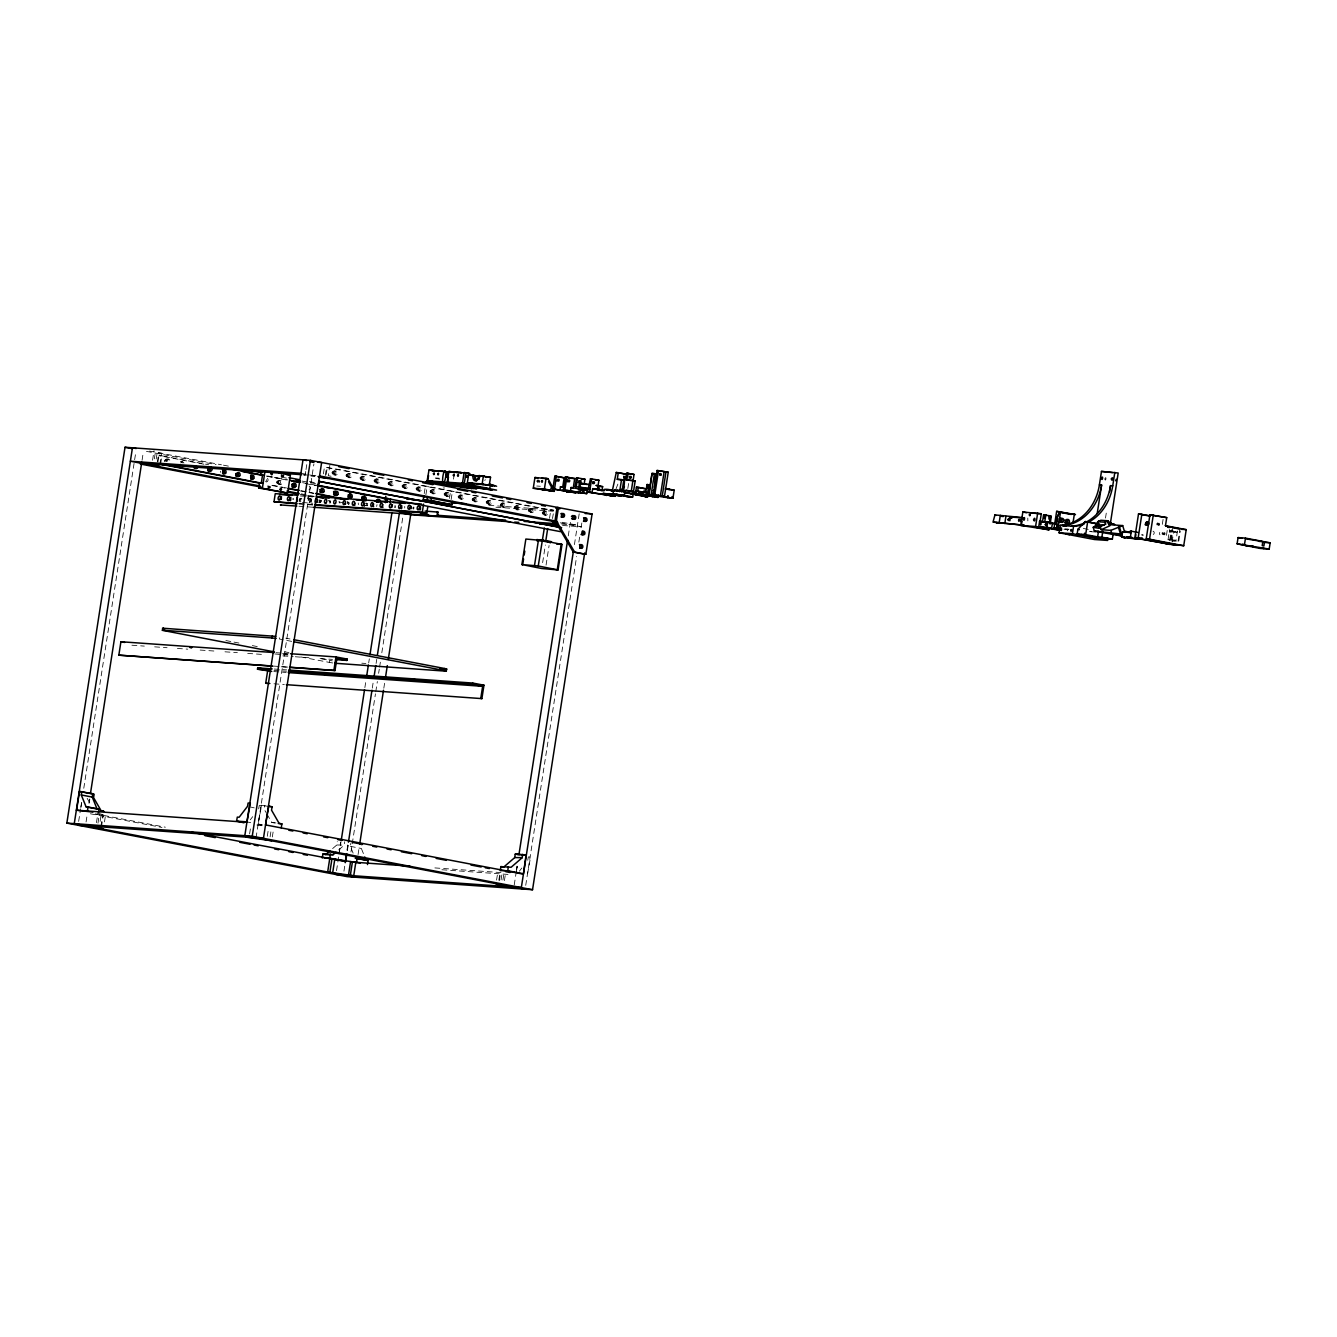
<?xml version="1.0" encoding="UTF-8"?>
<svg xmlns="http://www.w3.org/2000/svg" width="1337" height="1337" viewBox="0 0 1337 1337"><rect width="100%" height="100%" fill="white"/><g stroke="black" fill="none" stroke-linecap="round" stroke-linejoin="round"><path stroke-width="0.75" stroke-dasharray="5 3.75" d="M165.638 461.198L166.807 459.928L167.593 461.265M166.289 461.165L165.253 459.828L164.401 461.399M1173.552 531.424L1176.644 532.711L1177.362 531.391M1175.19 531.474L1174.204 532.561M1177.446 530.99L1175.875 541.535M293.655 499.57L293.355 498.434L292.452 499.186M332.629 848.577L336.79 844.984L337.258 841.625M339.063 853.541L340.617 842.26M338.712 849.897L344.261 845.101L344.729 841.742M347.052 849.914L347.837 844.265M516.517 869.869L517.035 866.109M78.649 821.403L80.604 808.818M80.922 806.763L81.557 802.651M83.78 788.278L135.939 451.338M86.069 821.937L87.39 813.448M88.977 803.169L89.612 799.075M142.073 460.212L143.36 451.856M96.448 822.673L97.935 813.08M152.552 460.262L154.039 450.669M97.969 823.174L99.439 813.598L105.473 815.503L104.286 823.174M154.357 458.858L155.543 451.187M100.108 821.386L101.294 813.715M156.212 458.992L157.114 453.226M100.893 826.467L102.682 814.968M157.298 462.151L158.785 452.558M101.478 826.851L103.25 815.336L95.896 814.417M158 461.666L159.354 452.942L161.576 453.093L159.805 464.607M160.657 463.889L161.911 455.833L208.789 464.791M291.683 641.376L279.466 639.036L279.166 636.913M249.601 833.887L250.788 826.216M305.705 471.476L305.12 475.32L301.761 474.668L315.85 475.671M306.006 469.571L306.892 463.805M256.035 837.814L313.911 463.906M267.3 836.277L268.486 828.606M323.404 473.883L324.59 466.212M325.275 475.504L326.529 467.465L341.72 470.006M270.107 836.812L271.294 829.141M326.195 474.418L327.398 466.747M272.33 836.979L273.517 829.308M329.905 464.992L328.25 475.721L332.328 476.507M332.696 662.968L329.353 662.4L329.671 660.378L319.493 658.439M336.54 870.654L338.796 856.014M339.113 853.959L341.035 841.625M364.867 687.602L366.137 679.397M368.694 662.951L369.33 658.857M343.943 871.172L345.431 861.596M347.169 850.365L348.121 844.215M372.288 688.12L373.24 681.97M376.098 663.486L376.733 659.375M347.403 850.332L348.272 844.7M353.118 853.156L350.378 846.354L350.896 842.995M350.962 851.987L351.915 845.82M352.249 843.764L375.446 693.853M375.764 691.797L377.352 681.536M378.622 673.313L379.273 669.202M379.591 667.146L380.544 660.996M381.814 652.774L402.788 517.235M358.065 854.56L359.335 846.354M383.819 688.221L384.772 682.054M363.413 853.574L361.358 848.477L361.876 845.118M424.213 493.587L425.467 485.532M425.918 494.723L427.155 486.668L429.01 486.802M449.449 498.417L450.686 490.361M454.246 474.184L453.477 479.214L451.605 478.947M451.137 499.553L452.391 491.498L454.246 491.632M542.638 562.626L545.362 544.978M549.524 518.338L550.777 510.283L553.735 510.483L343.759 470.39M496.579 880.064L497.765 872.392M552.499 518.539L553.284 513.826M546.064 565.116L549.089 545.513M498.818 880.231L500.005 872.56M499.386 880.598L500.573 872.927M501.057 879.93L502.244 872.259M502.913 880.064L503.798 874.314M504.417 880.582L505.319 874.816M514.227 885.01L517.085 866.526M568.275 535.87L570.615 520.812M574.425 544.61L579.188 513.809M525.725 885.361L576.631 556.493M578.854 542.12L579.807 535.97M581.077 527.747L581.829 522.968M616.056 488.774L618.329 482.941M627.822 488.473L628.758 482.44M1105.498 518.071L1106.752 509.965M1163.09 519.391L1162.154 525.441L1165.48 525.675M1166.449 535.368L1167.385 529.335M1168.053 539.563L1169.608 529.485M1169.591 540.616L1171.145 530.538M1170.209 539.764L1171.764 529.703M1170.694 540.415L1172.549 528.332M1171.429 540.466L1172.984 530.405M1172.114 541.936L1173.669 531.875M1178.047 541.268L1179.902 528.917M1178.783 541.05L1180.337 530.99M80.855 807.665L81.808 802.05M89.161 802.969L89.813 799.208M262.102 824.745L258.175 823.993L261.4 805.225L265.06 805.693M268.436 806.328L264.759 805.877L264.174 809.219L266.08 812.528M258.659 808.885L259.261 805.542L261.484 805.693L258.108 824.394L262.202 825.18M516.383 871.373L517.402 865.758M527.747 860.259L528.349 856.933L530.572 857.084L527.196 875.785M339.949 503.147L339.214 501.776M349.275 503.497C348.021 506.957 347.57 500.656 349.291 502.913M220.505 471.209L220.572 472.379M1175.841 531.341L1176.426 532.711M1173.652 541.385L1172.833 539.998L1172.215 541.552M358.366 504.734L358.249 503.013M394.415 506.389C395.735 503.665 396.12 509.063 394.415 507.525M404.727 508.01L404.727 506.405M300.792 500.422C297.516 501.81 302.496 495.776 301.828 499.57M319.192 501.977L319.209 500.021M330.423 502.996L330.573 501.174L328.317 500.623M367.642 505.386L365.034 505.553M250.303 819.782L252.693 816.673M519.391 871.172L521.781 868.047M444.586 487.988L443.232 487.938M376.616 506.456L377.034 504.634M1027.852 520.878L1027.785 518.104M1168.053 539.814L1170.677 539.78M311.554 501.977C311.237 491.063 306.039 508.929 311.738 499.687M367.658 503.782L367.006 505.921M309.415 501.626L309.783 499.303M321.164 500.389C317.955 504.266 324.874 500.489 319.042 499.971M330.272 500.991L329.621 503.13M336.79 844.984L344.261 845.101M333.097 471.66C329.804 472.462 334.434 475.955 335.186 473.097C333.515 469.788 334.367 473.031 332.729 473.983M334.384 471.76L333.247 472.73L334.033 474.067M347.102 474.334C343.826 475.136 348.456 478.629 349.191 475.771C347.52 472.479 348.389 475.705 346.751 476.657M348.405 474.434L347.252 475.404L348.055 476.757M361.124 477.025C357.831 477.827 362.461 481.303 363.213 478.445C361.542 475.153 362.394 478.395 360.773 479.331M362.427 477.108L361.274 478.078L362.06 479.431M375.145 479.699C371.853 480.501 376.482 483.977 377.218 481.136C375.563 477.827 376.416 481.069 374.778 482.005M376.432 479.782L375.296 480.752L376.081 482.105M389.151 482.373C385.875 483.175 390.488 486.651 391.24 483.81C389.568 480.501 390.421 483.743 388.8 484.679M390.454 482.456L389.301 483.442L390.086 484.779M403.172 485.047C399.88 485.849 404.509 489.342 405.261 486.484C403.59 483.175 404.442 486.417 402.805 487.37M404.459 485.147L403.323 486.116L404.108 487.453M277.628 481.236C274.336 482.039 278.965 485.532 279.717 482.674C278.046 479.365 278.898 482.607 277.26 483.559M278.915 481.337L277.778 482.306L278.564 483.643M417.177 487.721C413.902 488.523 418.531 492.016 419.266 489.158C417.595 485.849 418.464 489.091 416.826 490.044M418.481 487.821L417.328 488.79L418.13 490.127M431.199 490.395C427.907 491.197 432.536 494.69 433.288 491.832C431.617 488.523 432.469 491.765 430.848 492.718M432.503 490.495L431.35 491.464L432.135 492.801M445.221 493.069C441.929 493.871 446.558 497.364 447.293 494.506C445.639 491.214 446.491 494.439 444.853 495.392M446.508 493.169L445.371 494.138L446.157 495.492M459.226 495.76C455.95 496.562 460.58 500.038 461.315 497.18C459.644 493.888 460.496 497.13 458.875 498.066M460.53 495.843L459.376 496.812L460.162 498.166M473.248 498.434C469.955 499.236 474.585 502.712 475.337 499.871C473.666 496.562 474.518 499.804 472.88 500.74M474.535 498.517L473.398 499.486L474.184 500.84M487.253 501.108C483.977 501.91 488.607 505.386 489.342 502.545C487.671 499.236 488.54 502.478 486.902 503.414M488.557 501.191L487.403 502.177L488.206 503.514M501.275 503.782C498.467 508.678 502.879 504.016 502.578 503.882C505.52 506.99 498.851 505.804 502.578 503.882M515.297 506.456C512.004 507.258 516.634 510.751 517.369 507.893C515.714 504.584 516.567 507.826 514.929 508.779M516.583 506.556L515.447 507.525L516.232 508.862M529.302 509.13C526.026 509.932 530.655 513.425 531.391 510.567C529.719 507.258 530.572 510.5 528.951 511.453M530.605 509.23L529.452 510.199L530.237 511.536M1170.126 530.237L1169.624 532.109L1173.017 531.524L1170.126 530.237L1169.825 532.176M1172.348 530.388L1172.048 532.343M543.323 511.82C540.031 512.606 544.66 516.099 545.412 513.241C543.741 509.949 544.594 513.174 542.956 514.127M544.627 511.904L543.474 512.873L544.259 514.227M1175.958 541.034L1175.056 540.148L1174.354 541.485M1095.939 532.042L1089.805 531.625L1091.326 531.909M161.911 455.833L158.936 455.616L205.831 464.574M166.941 459.059L168.596 459.176M334.517 470.908A2.039 1.705 -86 0 1 335.52 474.2A2.039 1.705 -86 0 1 332.595 473.649A2.039 1.705 -86 0 1 334.517 470.908L336.189 471.025A2.039 1.705 -86 0 1 337.175 474.317A2.039 1.705 -86 0 1 334.267 473.766A2.039 1.705 -86 0 1 336.189 471.025M435.478 477.944L439.288 478.211M165.504 459.828L166.807 459.928M536.755 486.016L540.315 486.267M180.946 461.75L182.617 461.867M348.539 473.582A2.039 1.705 -86 0 1 349.525 476.874A2.039 1.705 -86 0 1 346.617 476.323A2.039 1.705 -86 0 1 348.539 473.582L350.21 473.699A2.039 1.705 -86 0 1 351.196 476.991A2.039 1.705 -86 0 1 348.288 476.44A2.039 1.705 -86 0 1 350.21 473.699M362.561 476.256A2.039 1.705 -86 0 1 363.547 479.548A2.039 1.705 -86 0 1 360.622 478.997A2.039 1.705 -86 0 1 362.561 476.256L364.216 476.373A2.039 1.705 -86 0 1 365.218 479.665A2.039 1.705 -86 0 1 362.294 479.114A2.039 1.705 -86 0 1 364.216 476.373M333.899 474.936L335.57 475.053M376.566 478.93A2.039 1.705 -86 0 1 377.552 482.222A2.039 1.705 -86 0 1 374.644 481.671A2.039 1.705 -86 0 1 376.566 478.93L378.237 479.047A2.039 1.705 -86 0 1 379.223 482.339A2.039 1.705 -86 0 1 376.315 481.788A2.039 1.705 -86 0 1 378.237 479.047M347.921 477.61L349.575 477.727M1066.792 529.084L1069.015 529.251M390.588 481.604A2.039 1.705 -86 0 1 391.574 484.913A2.039 1.705 -86 0 1 388.666 484.345A2.039 1.705 -86 0 1 390.588 481.604L392.259 481.721A2.039 1.705 -86 0 1 393.245 485.03A2.039 1.705 -86 0 1 390.32 484.462A2.039 1.705 -86 0 1 392.259 481.721M361.926 480.284L363.597 480.401M404.593 484.278A2.039 1.705 -86 0 1 405.596 487.587A2.039 1.705 -86 0 1 402.671 487.019A2.039 1.705 -86 0 1 404.593 484.278L406.264 484.395A2.039 1.705 -86 0 1 407.25 487.704A2.039 1.705 -86 0 1 404.342 487.136A2.039 1.705 -86 0 1 406.264 484.395M375.948 482.958L377.619 483.075M1173.05 539.998L1175.273 540.165M418.615 486.952A2.039 1.705 -86 0 1 419.601 490.261A2.039 1.705 -86 0 1 416.693 489.71A2.039 1.705 -86 0 1 418.615 486.952L420.286 487.086A2.039 1.705 -86 0 1 421.272 490.378A2.039 1.705 -86 0 1 418.364 489.827A2.039 1.705 -86 0 1 420.286 487.086M389.953 485.632L391.624 485.749M432.636 489.643A2.039 1.705 -86 0 1 433.623 492.935A2.039 1.705 -86 0 1 430.698 492.384A2.039 1.705 -86 0 1 432.636 489.643L434.291 489.76A2.039 1.705 -86 0 1 435.294 493.052A2.039 1.705 -86 0 1 432.369 492.501A2.039 1.705 -86 0 1 434.291 489.76M285.917 479.732L287.756 479.866M403.975 488.306L405.646 488.423M279.049 480.484A2.039 1.705 -86 0 1 280.051 483.777A2.039 1.705 -86 0 1 277.127 483.225A2.039 1.705 -86 0 1 279.049 480.484L280.72 480.601A2.039 1.705 -86 0 1 281.706 483.894A2.039 1.705 -86 0 1 278.798 483.342A2.039 1.705 -86 0 1 280.72 480.601M446.642 492.317A2.039 1.705 -86 0 1 447.628 495.609A2.039 1.705 -86 0 1 444.72 495.058A2.039 1.705 -86 0 1 446.642 492.317L448.313 492.434A2.039 1.705 -86 0 1 449.299 495.726A2.039 1.705 -86 0 1 446.391 495.175A2.039 1.705 -86 0 1 448.313 492.434M417.996 490.98L419.668 491.097M460.663 494.991A2.039 1.705 -86 0 1 461.649 498.283A2.039 1.705 -86 0 1 458.741 497.732A2.039 1.705 -86 0 1 460.663 494.991L462.335 495.108A2.039 1.705 -86 0 1 463.321 498.4A2.039 1.705 -86 0 1 460.413 497.849A2.039 1.705 -86 0 1 462.335 495.108M432.001 493.671L433.673 493.788M474.668 497.665A2.039 1.705 -86 0 1 475.671 500.957A2.039 1.705 -86 0 1 472.746 500.406A2.039 1.705 -86 0 1 474.668 497.665L476.34 497.782A2.039 1.705 -86 0 1 477.326 501.074A2.039 1.705 -86 0 1 474.418 500.523A2.039 1.705 -86 0 1 476.34 497.782M278.43 484.512L280.101 484.629M446.023 496.345L447.694 496.462M488.69 500.339A2.039 1.705 -86 0 1 489.676 503.648A2.039 1.705 -86 0 1 486.768 503.08A2.039 1.705 -86 0 1 488.69 500.339L490.361 500.456A2.039 1.705 -86 0 1 491.347 503.765A2.039 1.705 -86 0 1 488.44 503.197A2.039 1.705 -86 0 1 490.361 500.456M460.045 499.019L461.7 499.136M502.712 503.013A2.039 1.705 -86 0 1 503.698 506.322A2.039 1.705 -86 0 1 500.773 505.754A2.039 1.705 -86 0 1 502.712 503.013L504.367 503.13A2.039 1.705 -86 0 1 505.369 506.439A2.039 1.705 -86 0 1 502.445 505.871A2.039 1.705 -86 0 1 504.367 503.13M284.664 487.788L286.519 487.921M474.05 501.693L475.721 501.81M516.717 505.704A2.039 1.705 -86 0 1 517.703 508.996A2.039 1.705 -86 0 1 514.795 508.444A2.039 1.705 -86 0 1 516.717 505.704L518.388 505.821A2.039 1.705 -86 0 1 519.374 509.113A2.039 1.705 -86 0 1 516.466 508.561A2.039 1.705 -86 0 1 518.388 505.821M488.072 504.367L489.743 504.484M488.891 505.353L553.368 509.915M530.739 508.378A2.039 1.705 -86 0 1 531.725 511.67A2.039 1.705 -86 0 1 528.817 511.118A2.039 1.705 -86 0 1 530.739 508.378L532.41 508.495A2.039 1.705 -86 0 1 533.396 511.787A2.039 1.705 -86 0 1 530.488 511.235A2.039 1.705 -86 0 1 532.41 508.495M502.077 507.041L503.748 507.158M495.943 507.208L554.187 511.319M544.744 511.052A2.039 1.705 -86 0 1 545.747 514.344A2.039 1.705 -86 0 1 542.822 513.792A2.039 1.705 -86 0 1 544.744 511.052L546.415 511.169A2.039 1.705 -86 0 1 547.401 514.461A2.039 1.705 -86 0 1 544.493 513.909A2.039 1.705 -86 0 1 546.415 511.169M516.099 509.715L517.77 509.832M304.101 495.709L314.396 496.428M300.34 495.977L312.708 496.846M530.12 512.405L531.775 512.522M544.126 515.079L545.797 515.196M302.413 502.511L312.708 503.247M298.736 503.464L313.142 504.484M299.087 504.032L313.51 505.052M561.69 524.071L577.434 525.174L559.016 521.664M298.886 506.238L313.293 507.258M562.509 525.474L581.227 526.795L556.276 522.032M275.99 652.69L282.207 653.141M284.263 653.275L288.408 653.576M274.804 653.96L281.037 654.545M283.076 654.545L289.31 655.13M131.912 645.219L144.329 646.105M154.657 646.841L167.075 647.71M177.403 648.445L187.748 649.164M200.149 650.049L214.622 651.069M224.967 651.804L237.368 652.673M247.713 653.409L262.186 654.428M282.859 655.882L293.204 656.617M295.276 656.768L309.749 657.787M320.078 658.523L332.495 659.392M361.792 663.185L365.903 663.486M273.918 666.11L288.391 667.146M281.238 666.762L287.438 667.213M274.235 669.035L286.653 669.904M274.035 670.372L286.436 671.258M273.784 671.575L286.202 672.444M273.985 683.792L284.33 684.527M258.108 824.394L261.818 824.645L258.175 823.993M434.876 867.914L503.514 872.76M441.929 869.752L510.567 874.599M1091.36 531.574L1089.688 531.29L1091.243 531.457M1143.219 535.134L1141.648 534.85L1143.118 535.034M267.016 814.183L271.762 822.439L279.115 823.358M310.936 476.022L314.897 476.574M256.905 824.996L262.837 825.848M332.295 660.846L329.671 660.378M1083.321 528.449L1091.31 529.987M1064.937 528.75L1068.681 529.469M1063.934 529.201L1067.862 529.953L1067.06 531.374M435.745 478.312L439.773 479.081M326.529 467.465L550.777 510.283M300.925 473.265L316.234 476.189M149.543 451.07L221.424 464.791M223.48 465.176L229.613 466.362M309.432 481.604L315.582 482.774M146.468 451.371L216.059 464.658M281.555 477.159L287.689 478.345M302.028 481.069L316.351 483.81M267.918 476.072L283.879 479.131M302.563 482.69L316.836 485.415M266.498 476.022L272.33 477.142M274.269 477.51L278.146 478.262M266.982 476.256L279.216 478.596M281.255 478.98L287.371 480.15M305.722 483.66L315.916 485.598M272.781 485.298L282.642 487.186M301.326 490.746L313.56 493.086M365.402 503.23L367.357 503.614M271.846 485.481L277.962 486.651M280.001 487.036L286.118 488.206M300.39 490.93L314.663 493.654M346.851 501.927L348.823 502.311M301.226 493.854L313.493 496.194M299.939 494.489L306.089 495.676M308.128 496.06L312.223 496.846M338.829 501.927L344.979 503.096M309.917 498.45L307.393 497.966A2.039 1.103 -79.2 0 1 308.229 499.286A2.039 1.103 -79.2 0 1 307.644 501.459M318.691 502.277L320.646 502.662M285.884 638.184L289.962 638.969M225.886 640.557L231.986 641.727M234.025 642.111L240.125 643.281M252.342 645.621L258.442 646.79M284.898 651.838L288.959 652.606M282.558 653.459L288.658 654.629M300.858 656.952L329.353 662.4M261.4 805.225L264.759 805.877M271.762 822.439L274.57 822.974M95.412 813.849L165.337 827.202M90.381 813.782L162.011 827.453M350.378 846.354L361.358 848.477M249.367 806.763L254.949 808.033M246.961 821.854L250.687 822.69M300.507 498.651L300.992 499.553M87.156 798.306L89.997 803.253M1159.981 534.817A1.705 1.421 -86 0 1 1159.814 532.427M1153.062 531.173A1.705 1.421 -86 0 1 1153.279 534.449M485.264 479.615A5.448 2.958 -79.2 0 1 484.763 480.501M166.59 461.415A2.039 1.705 -86 0 1 168.378 459.159A2.039 1.705 -86 0 1 169.966 461.516M180.762 463.037A2.039 1.705 -86 0 1 183.921 463.137M267.5 478.345A2.039 1.705 -86 0 1 265.662 481.788M309.181 486.1A2.039 1.705 -86 0 1 309.014 489.86M164.919 461.298A2.039 1.705 -86 0 1 166.707 459.042A2.039 1.705 -86 0 1 168.312 461.399M180.495 461.733A2.039 1.705 -86 0 1 182.25 463.02M266.431 479.599A2.039 1.705 -86 0 1 265.695 481.47M300.892 501.291A2.039 1.103 -79.2 0 1 299.204 500.757A2.039 1.103 -79.2 0 1 300.34 497.849A2.039 1.103 -79.2 0 1 301.443 499.888M319.877 499.754A2.039 1.103 -79.2 0 1 319.159 502.913M329.253 500.84A2.039 1.103 -79.2 0 1 329.253 501.86M347.687 501.709A2.039 1.103 -79.2 0 1 347.67 503.681M366.221 503.03A2.039 1.103 -79.2 0 1 366.02 505.47M412.882 507.993C413.718 511.77 414.788 504.4 412.882 507.993M1104.73 478.83C1105.699 483.209 1106.936 474.668 1104.73 478.83M310.167 501.943A2.039 1.103 -79.2 0 0 310.184 498.551A2.039 1.103 -79.2 0 0 308.446 500.907A2.039 1.103 -79.2 0 0 310.167 501.943"/><path stroke-width="1.5" d="M1019.646 520.11C1018.209 516.984 1018.259 524.004 1019.646 520.11A2.039 1.103 -79.2 0 1 1019.88 519.508M446.224 475.086C446.19 471.911 448.664 476.908 445.94 475.788M446.408 474.886C448.48 478.479 447.878 470.975 445.873 475.738M649.448 484.896L647.024 484.529L645.704 492.685M659.977 474.317C662.149 477.944 661.18 470.407 659.809 475.203M660.177 474.535L659.876 473.582M623.644 491.983L624.596 479.833L625.699 479.916L626.752 473.198L634.022 474.451L633.153 480.167M1116.245 479.298L1115.66 480.785M282.023 475.805L281.405 476.808M282.174 476.022C284.881 473.164 282.926 479.883 281.372 474.852M1060.325 520.16L1060.308 520.912A2.039 1.705 -86 0 1 1062.43 518.372A2.039 1.705 -86 0 1 1063.416 521.664A2.039 1.705 -86 0 1 1060.508 521.112L1060.074 519.458M322.317 858.07L322.885 854.042L333.164 854.694L335.938 852.304M324.189 858.103L329.804 858.187L330.356 854.159M346.534 853.674L345.498 861.195L329.804 858.187M500.857 866.61L500.289 870.638L507.776 870.771L523.469 873.763L526.059 854.961L515.23 854.193L514.762 857.552L503.648 867.145L500.857 866.61L511.135 867.262L522.232 857.669L522.7 854.31M507.776 870.771L508.327 866.727M672.127 496.612L671.475 498.116L672.962 498.233L674.199 490.178L665.609 488.523M1113.22 533.647L1112.367 539.179L1099.566 538.326L1077.154 534.031L1077.873 529.335L1085.243 521.564L1099.599 524.02M1084.307 535.168L1086.463 535.318L1081.065 534.549L1084.307 535.168L1084.625 533.162M1077.154 534.031L1085.677 534.616L1087.666 521.731M1085.677 534.616L1097.627 536.889L1098.462 531.374M1097.627 536.889L1101.889 537.19L1102.808 531.14M1107.554 522.149L1111.131 522.834L1110.93 524.171L1114.64 524.422L1107.922 523.135M584.687 552.916L532.544 889.723L347.152 876.637L66.85 823.107L125.026 447.277L310.418 460.363L592.09 513.993L585.857 554.253L584.486 554.17L573.272 552.031L555.005 520.895L557.078 507.475L558.465 507.575L556.376 520.995L574.643 552.114L585.857 554.253M98.403 813.163L99.022 809.136L97.083 809.002L92.27 797.086L92.788 793.727L79.485 791.437L76.577 810.222L92.905 812.111M97.083 809.002L86.103 806.863L81.29 794.963L81.808 791.604M87.406 811.041L88.041 807.013L99.022 809.136M90.565 792.908L141.755 462.268M272.965 666.194L118.843 655.163L120.915 641.743L273.935 652.556M274.419 651.904L162.128 630.279L163.331 628.256L275.74 636.362M278.748 472.746L290.396 474.969L287.589 493.086L258.659 488.005L259.428 482.975L261.283 483.108L262.537 475.053L260.682 474.919L261.2 471.56M258.659 488.005L262.37 488.272L264.86 472.162M297.031 503.882L274.018 501.726L275.255 493.671L297.917 495.275M271.712 671.425L257.489 669.202L257.707 667.865L272.18 668.884M163.014 630.279L272.013 637.966L272.33 635.961M266.832 683.424L265.712 683.207L267.584 671.141M66.85 823.107L252.242 836.193L310.418 460.363M560.487 531.641L318.29 485.381L318.925 481.353L561.657 527.647M319.476 481.404L318.29 485.381M290.463 667.28L333.882 670.355L335.955 656.935L347.169 659.074L346.968 660.411L336.623 659.676M289.511 667.347L335.002 670.572L336.874 658.489L346.968 660.411M385.24 500.021L385.841 496.194M385.524 502.679L386.142 498.651L316.836 485.415M329.888 872.175L331.96 858.755L355.809 862.332L353.737 875.752L327.665 872.008L329.738 858.588L331.96 858.755M387.178 502.094L387.763 498.266M332.696 872.71L334.768 859.29M389.986 502.628L390.571 498.801M341.353 839.569L364.55 689.658M366.789 675.285L368.377 665.007M369.965 654.746L391.891 513.04M345.264 862.699L346.534 854.477M348.439 842.16L371.97 690.176M373.875 677.859L375.781 665.542M377.368 655.264L399.312 513.558M345.648 861.613L346.818 854.092M348.522 874.966L350.595 861.546M350.378 875.1L352.45 861.68M352.884 862.148L356.494 862.432L357.129 858.404L368.11 860.527L367.491 864.554M359.653 844.299L383.502 690.276M385.407 677.943L387.312 665.625M388.265 659.459L410.843 513.642M452.742 501.358L452.207 504.717L423.277 499.637L423.896 495.609M315.214 504.634L422.325 512.188L423.562 504.149M464.858 487.57L472.262 488.59L427.138 480.785L429.01 470.039L450.034 472.162L444.118 471.777M427.723 480.936L428.559 475.554M423.277 499.637L426.988 499.888L427.506 496.545M315.582 505.202L426.804 513.057L427.74 507.007M427.339 480.768L442.564 481.838C442.564 466.914 448.848 467.733 444.419 482.105L476.707 488.724L473.265 488.456M437.667 516.132L437.45 511.954L437.667 516.132L313.293 507.258M446.675 477.092L447.21 473.616M447.778 477.175L448.313 473.682M484.746 488.974L492.166 489.994L447.21 482.256L448.914 471.443L469.939 473.565L464.006 473.181M447.628 482.339L448.463 476.975M447.21 482.256L462.452 483.242L464.106 472.513L465.41 472.68M479.114 488.105L474.618 487.32L496.595 490.127L464.307 483.509L465.978 472.78M473.014 475.17A5.448 2.958 -79.2 0 0 475.153 480.752A5.448 2.958 -79.2 0 0 478.947 475.588L490.529 477.276L489.275 485.314L467.332 482.908L468.568 474.869L480.133 476.54L468.568 474.869M334.718 663.236L445.806 671.157C448.48 671.007 441.528 670.84 444.603 668.5L294.023 639.738M445.806 671.157L447.009 669.135L444.603 668.5M467.332 482.908L482.156 483.961L483.409 475.905M489.81 488.389L490.445 484.362L496.595 486.25M288.508 671.391L472.546 684.394L472.746 683.057L483.961 685.196L481.888 698.616L286.385 684.678M472.546 684.394L482.64 686.316L480.768 698.399L481.888 698.616M559.952 490.127L552.85 488.958L576.18 492.902L559.952 490.127L560.47 486.768L562.71 487.203L564.164 477.81L556.309 476.306L554.237 491.381L533.279 488.256L534.934 477.51L548.02 478.679L552.933 487.905L551.83 487.821M521.898 564.548L525.859 539.045L542.187 540.466L562.008 544.443L558.064 569.93L541.719 568.509L521.898 564.548L538.243 565.969L558.064 569.93M522.667 564.882L523.569 558.983M524.188 555.072L524.789 551.145M533.279 488.256L544.393 489.041L546.064 478.295M534.516 565.434L538.46 539.931L543.658 540.9M538.243 565.969L544.326 528.082M554.237 491.381L548.638 490.311L552.532 490.595L554.838 476.206L556.309 476.306M545.797 540.833L547.685 528.6M570.498 490.88L563.395 489.693L565.367 476.941L574.709 478.546L573.255 487.955L571.016 487.52L570.498 490.88L586.726 493.637L587.244 490.295L571.016 487.52M566.855 477.058L564.882 489.81L563.395 489.693M557.295 569.612L561.239 544.109M575.161 486.467L576.514 477.727L577.634 477.81L576.28 486.534L575.161 486.467L590.135 489.192M519.007 854.193L567.64 539.981M590.402 484.562L579.322 483.66L578.804 487.019L589.985 488.623M580.927 480.484L579.857 487.47L580.776 487.537M579.322 483.66L582.681 483.459M580.275 492.417L580.793 489.058M573.473 550.777L521.33 887.584L335.938 874.498M576.514 477.727L584.921 479.198L584.185 483.91L581.394 483.376M587.511 492.083L590.503 478.713L591.622 478.796L589.55 492.233L587.511 492.083L615.287 496.345L589.55 492.233M592.074 492.701L592.692 488.673L603.873 490.278M590.503 478.713L598.909 480.2L597.455 489.593L592.692 488.673M596.185 485.398L602.636 486.618L602.018 490.646L597.188 489.726M612.246 491.18L616.273 472.462L628.407 474.535M611.928 494.372L602.954 493.353L621.27 496.161L611.928 494.372C618.362 488.707 600.48 488.841 605.126 489.81M621.906 492.133L623.777 480.05L617.259 479.315L618.312 472.596M619.666 491.698L621.538 479.615L623.777 480.05M627.855 473.281L626.819 480L635.175 480.852L632.685 496.963L624.279 495.358L624.897 491.331L621.571 490.896M645.32 496.812L647.175 496.946L625.616 492.751L625.983 490.412L633.153 491.347L632.785 493.704L647.994 496.695L644.651 496.462M632.785 493.704L628.373 492.952L628.741 490.595M631.382 490.495L632.936 480.418M635.526 492.952L636.429 487.169L646.356 488.841M637.716 490.88L638.284 487.303L645.47 488.807M658.439 495.058L658.071 497.414L638.451 493.671L638.819 491.314L636.061 491.13M642.88 494.423L643.231 492.066L638.819 491.314M647.626 488.105L648.144 484.746L647.024 484.529M647.526 493.386L648.88 484.662M671.876 498.283L648.696 494.891L652.021 473.415L654.428 473.582L651.37 493.37L655.18 493.921M649.013 495.024L652.021 473.415M654.996 479.699L655.598 475.855M654.328 487.286L656.4 473.866L652.339 473.549M664.489 496.378L653.308 494.657L657.052 470.49L668.233 472.228L664.489 496.378L662.651 496.261L672.962 498.233M658.523 470.591L654.796 494.757L653.308 494.657M660.394 495.826L664.138 471.66M662.25 495.96L665.993 471.794M667.514 497.548L667.781 495.877M667.915 497.732L668.182 496.044M993.826 522.115L1024.292 525.274L993.007 522.165L994.945 514.929L1022.604 517.569M999.207 522.5L1000.31 515.313M1004.806 523.569L1005.925 516.383M1020.766 525.441L1035.59 526.494L1039.2 527.179L1032.899 526.728L1049.211 529.853L1020.766 525.441L1022.838 512.021L1041.289 513.759L1040.102 521.43M1021.501 524.739L1022.053 521.146M1035.59 526.494L1037.662 513.074M1058.687 530.154L1038.732 526.711L1039.568 521.346L1042.542 521.547L1043.579 514.845L1050.531 515.898L1049.495 522.617L1052.47 522.817L1051.634 528.199L1048.659 527.981L1058.871 529.937M1055.528 523.77L1044.765 521.714L1045.801 514.996M1038.732 526.711L1046.904 527.279L1047.723 521.915L1052.47 522.817M1050.113 524.104L1051.3 516.433L1049.06 515.998M1059.974 528.917L1054.091 527.797L1056.648 511.352L1075.483 514.578L1073.026 514.16M1057.4 520.945L1057.734 518.823M1060.592 511.636L1058.052 528.082L1054.091 527.797M1059.071 532.761L1072.424 533.697L1107.738 540.449L1094.385 539.513L1059.071 532.761L1060.224 525.374A48.199 40.361 -86 0 0 1099.398 484.846L1101.471 471.409L1118.183 472.997L1110.278 524.104M1073.059 522.483L1074.33 514.26M1072.424 533.697L1073.561 526.327A48.199 40.361 -86 0 0 1084.006 524.204M1097.226 513.391L1101.621 484.997L1099.398 484.846M1109.576 491.715L1110.512 485.632L1112.735 485.782L1114.824 472.362M1121.776 537.173L1122.612 531.792L1130.032 532.327L1131.353 531.056L1130.3 537.775L1121.776 537.173L1138.155 539.262L1126.506 536.906M1165.196 543.424L1175.273 545.078L1134.779 538.109L1138.506 513.943L1149.536 515.647M1141.848 514.177L1138.105 538.343L1170.059 544.443M1177.412 545.028L1146.193 538.978L1149.937 514.812L1166.733 517.62L1165.48 525.675L1186.22 529.636L1183.73 545.747L1169.574 543.791L1171.814 543.958M1146.193 538.978L1149.536 539.212L1153.279 515.046M1237.109 543.841L1238.062 537.591L1245.482 538.109L1262.863 541.435L1262.212 545.663L1263.883 545.981L1264.551 541.752L1270.15 542.822L1269.181 549.072L1260.006 548.421L1237.109 543.841L1269.181 549.072M1244.513 544.36L1245.482 538.109M523.402 874.164L265.528 824.912L268.737 806.161L272.113 806.796L271.528 810.138L279.115 823.358L281.906 823.893L281.221 827.904M236.582 821.119L237.301 817.108L239.156 817.241L247.512 806.345L248.114 803.002L250.337 803.153L246.961 821.854L236.582 821.119L244.019 822.807M401.718 506.673L401.819 507.993M1059.556 520.11C1061.127 517.135 1061.896 523.018 1059.606 520.695M431.734 498.333L431.132 499.453M1157.207 524.589L1157.157 523.736M411.094 507.057L411.094 508.645M1066.09 521.647L1064.887 522.232M539.446 480.902L539.279 482.005M1050.197 519.291L1050.264 517.887M292.201 485.816L292.101 484.161M320.245 491.164L320.128 489.526M348.272 496.528L348.339 495.091M376.299 501.876L376.365 500.439M377.602 501.96L377.669 500.539L376.299 500.272M644.584 492.601L643.866 490.946M1162.555 534.098L1162.471 532.911M281.472 497.648L281.221 499.286M290.731 498.3L290.731 500.272M420.503 507.475L420.486 509.43M1065.689 521.965L1066.09 520.862L1064.854 520.243M1065.522 520.511L1066.007 522.349A2.039 1.705 -86 0 0 1069.032 522.75A2.039 1.705 -86 0 0 1068.046 519.441A2.039 1.705 -86 0 0 1066.124 522.182L1066.709 520.745L1065.171 520.377M1010.137 518.84L1009.836 520.812M1095.153 525.391L1099.164 520.728M207.92 468.368C210.143 466.412 209.926 471.894 207.853 469.788M207.92 469.972L208.004 468.1M235.947 473.716L237.685 474.334L236.064 475.37M235.964 475.32L236.047 473.465M1060.157 512.305L1059.873 512.623A9.426 5.131 -79.2 0 0 1057.651 527.012L1057.467 527.313A9.844 5.348 -79.2 0 1 1059.773 512.305L1071.372 514.461M620.569 491.398L614.468 490.027L620.385 490.729L624.429 486.802M322.885 854.042L325.676 854.577L329.855 850.984M1048.877 517.319L1049.01 519.174M432.67 470.524L439.188 471.192L435.427 470.724M436.53 471.008L431.366 470.34M442.313 471.209L447.477 471.861M446.157 471.694L444.118 471.543M599.895 486.133L597.856 485.983M1020.749 519.441L1020.85 521.597M268.169 488.072C271.227 483.526 270.291 491.164 268.035 486.116M292.201 484.211L293.722 485.348L292.118 486.083M320.228 489.576L321.749 490.712L320.145 491.431M348.255 494.924L349.793 496.06L348.188 496.779M465.911 475.571L467.248 476.29L466.028 477.326M629.109 476.373L630.429 477.359L629.042 477.994M1058.77 522.282L1060.458 521.53M1104.161 525.274L1098.596 524.889L1097.644 521.714L1100.869 520.26L1108.289 520.778L1109.794 525.809L1101.203 529.686L1100.267 526.577L1098.78 526.46L1099.348 528.366L1093.231 527.313L1094.351 531.073L1122.411 536.12M1093.231 527.313L1098.596 524.889M1097.644 521.714L1105.064 522.232L1108.289 520.778M1098.78 526.46L1105.632 524.137L1105.064 522.232M1100.267 526.577L1105.632 524.137M1101.203 529.686L1110.846 530.371L1122.696 525.591L1124.367 531.157L1130.45 532.327M250.788 478.312L251.69 477.025L250.637 475.972M333.581 494.272L334.467 493.286L333.682 491.949M361.608 499.62L362.511 498.634L361.709 497.297A2.039 1.705 -86 0 1 362.26 496.645M592.859 483.626L592.959 481.604M623.677 476.323L624.814 477.175L623.811 478.278M1135.798 534.365L1135.715 536.388M654.378 489.325L653.141 490.93L654.345 492.15M625.215 491.698L623.761 491.632M613.683 495.041L605.711 493.804L608.92 494.055M1140.227 538.176L1137.336 538.126M484.562 476.423L482.624 476.122L484.596 476.407M462.401 483.626L461.466 483.426L463.471 483.743M566.437 491.715L568.459 492.033L567.506 491.832M578.938 492.785L576.982 492.467L578.988 492.785M581.06 492.751L583.066 493.069L581.16 492.801M643.164 492.3L641.208 491.966L643.197 492.267M642.813 495.86L640.891 495.526L641.793 495.726M650.935 496.244L652.941 496.562M191.626 647.643L189.67 647.325L191.676 647.643M1123.932 531.976L1125.938 532.293L1123.949 531.992M1129.23 537.223L1131.186 537.541L1129.33 537.273M1130.617 538.059L1128.712 537.725L1130.651 538.026M326.011 674.667L324.055 674.349L324.941 674.567M414.136 679.497L413.2 679.296L415.205 679.614M413.935 680.851L412.983 680.633L415.005 680.951M473.415 488.506L468.451 486.885L454.73 485.916L459.209 486.701M473.733 487.069L472.746 486.969M526.059 854.961L515.23 854.193M325.676 854.577L333.164 854.694M514.762 857.552L522.232 857.669M194.467 467.582L195.586 466.011M567.59 479.816L568.509 481.002L567.506 481.838M556.961 481.103L557.679 479.298M222.61 470.624L223.647 471.978L222.51 472.947M463.304 483.743L462.535 483.543M631.281 491.247L632.184 491.364M550.092 542.922L550.543 542.588M415.038 679.614L414.269 679.413M414.838 680.968L414.052 680.75M429.01 470.039L434.508 470.942M448.914 471.443L454.396 472.345L453.276 472.279M625.95 490.228L636.278 492.584M994.945 514.929L995.831 515.43M163.331 628.256L162.445 628.306L164.835 628.908M1111.131 522.834L1108.139 522.433M1112.468 472.596L1101.471 471.409M668.233 472.228L657.052 470.49M634.022 474.451L626.752 473.198M1166.733 517.62L1149.937 514.812M617.259 479.315L621.538 479.615M635.175 480.852L626.819 480M568.576 477.844L570.983 478.011L565.367 476.941M582.13 478.796L581.194 478.746L584.921 479.198M596.118 479.799L595.199 479.732L598.909 480.2M564.164 477.81L554.838 476.206M570.815 478.278L574.709 478.546M310.05 461.7L314.212 461.984L310.485 461.265M317.922 462.251L321.632 462.502L263.456 838.332L78.064 825.247M441.728 471.159L439.656 471.025L441.344 471.343M455.315 472.128L459.076 472.596L451.889 471.794M461.616 472.579L459.544 472.429L461.232 472.746M538.009 477.961L534.934 477.51M541.569 478.211L548.02 478.679M1032.014 513.107L1041.289 513.759M1048.308 515.748L1050.531 515.898M483.994 476.557L478.947 475.588M1049.077 516.266L1051.3 516.433M490.529 477.276L486.066 476.958A5.448 2.958 -79.2 0 1 485.966 477.51M674.199 490.178L665.157 488.991M581.294 484.044L582.581 484.128M597.639 486.267L602.636 486.618M1167.686 527.313L1169.908 527.48M1009.368 516.968L1021.401 517.82M1181.507 529.302L1186.22 529.636M1108.574 524.589L1122.696 525.591M651.37 493.37L654.796 493.62M1044.765 521.714L1047.723 521.915M580.576 489.81L587.244 490.295M648.696 494.891L657.954 495.542M551.312 488.456L554.654 488.707L550.911 487.988M569.01 490.779L566.604 490.595L586.726 493.637M1060.224 525.374L1073.561 526.327M658.071 497.414L635.225 493.32L638.451 493.671M1245.583 538.794L1261.192 541.318M300.925 473.265L130.374 461.215L260.28 486.033M626.568 496.528L632.685 496.963M1259.036 541.368L1264.551 541.752M629.192 497.18L630.496 497.28L613.85 494.055L624.279 495.358M1130.968 532.728L1122.612 531.792M1264.652 542.438L1270.15 542.822M141.588 463.371L301.744 474.668M1094.351 531.073L1121.593 534.081L1119.47 527.045M286.686 474.702L290.396 474.969M451.304 486.334L455.015 486.584L426.085 481.504L433.84 482.991M157.281 466.362L159.504 466.513L151.967 464.089M327.832 478.412L318.841 477.142M1245.432 545.63L1247.187 545.763M1134.779 538.109L1142.283 538.51M1066.024 534.015L1069.817 534.482L1067.594 534.315M1078.257 534.884L1076.034 534.733L1079.828 535.184M406.699 499.152L408.554 499.286M411.946 499.921L436.898 501.676M451.455 502.712L466.011 503.748M383.184 498.45L386.142 498.651M585.155 513.508L592.09 513.993M316.451 496.579L421.506 503.999M279.751 494.523L292.101 495.392M316.819 497.147L329.186 498.016M335.353 498.45L347.72 499.319M355.96 499.904L366.254 500.64M374.494 501.208L386.861 502.094M393.028 502.528L405.395 503.397M425.099 511.085L438.285 512.104M555.005 520.895L556.376 520.995M274.018 501.726L296.664 503.314M554.32 521.664L552.097 521.497L554.905 522.032M401.535 512.756L409.857 513.341L406.481 512.706M420.253 514.077L428.575 514.661M436.898 515.246L505.536 520.093M524.254 521.43L557.529 523.77M296.831 506.088L280.352 504.935L281.205 505.085M510.517 521.798L410.676 514.745L399.462 512.606M514.678 522.098L518.823 522.383M539.63 523.853L558.348 525.174M556.61 544.059L562.008 544.443M573.272 552.031L574.643 552.114M290.463 653.726L335.955 656.935M343.041 658.773L347.169 659.074M439.957 668.717L446.123 669.152M118.843 655.163L271.846 665.976M288.725 670.054L472.746 683.057M257.489 669.202L269.907 670.088M475.688 684.611L483.961 685.196M288.257 672.595L482.64 686.316M265.712 683.207L269.857 683.508M76.343 810.205L246.894 822.255M517.202 854.393L519.424 854.544M101.177 828.773L103.4 828.923L95.863 826.5M271.729 840.806L245.657 837.079M351.664 862.031L409.907 866.142M498.216 884.058L495.994 883.907L503.531 886.331M86.103 806.863L88.041 807.013M357.129 858.404L355.191 858.254L368.11 860.527M1003.352 516.533L1000.778 516.249M272.013 637.966L276.124 638.468M1109.092 523.586L1111.064 523.92L1109.175 523.669M454.513 472.513L452.658 472.245M434.425 471.092L432.753 470.841M462.452 483.242L464.307 483.509M442.564 481.838L444.419 482.105M491.749 485.899L492.801 485.983L491.197 485.665M540.633 540.867L536.689 540.7M547.418 541.435L551.496 541.736L536.872 539.53M324.774 673.046L325.543 673.163M268.436 806.328L272.113 806.796M278.23 823.425L281.906 823.893M100.275 810.857L103.935 811.325L101.144 810.79L93.557 797.571L94.142 794.228L90.766 793.576M1122.094 534.633L1114.072 534.065L1122.211 536.003M596.185 485.548L598.107 485.799M582.715 489.459C576.581 488.59 588.798 490.445 582.447 489.66M578.369 489.359L580.425 489.509L578.637 489.158M646.356 492.852L649.164 493.353L646.373 493.052M1132.238 537.541L1127.241 536.822M620 490.662L617.176 490.428L621.605 491.347M1130.3 532.444L1130.567 532.477M1112.468 534.048L1111.348 533.797L1112.217 533.998M606.747 495.409L605.594 495.158L606.48 495.358M442.38 482.105L443.583 482.339L442.647 482.139M433.138 481.587L431.985 481.337L432.87 481.554M609.538 490.027L606.329 489.726L607.249 490.027M665.742 488.907L669.536 489.459L665.976 488.774M583.868 484.011L587.277 484.495M1125.069 531.625L1130.183 532.41M619.85 490.495L622.474 490.896M484.495 489.091L480.067 488.406M464.607 487.687L460.179 487.002M472.746 486.852L471.811 486.752L473.733 487.052M465.828 486.367C463.07 486.083 468.719 486.768 465.828 486.484M1263.732 541.97L1262.228 541.803L1264.702 542.137M610.357 490.595L614.368 491.013L610.324 490.144M609.271 493.938L610.658 494.155M452.892 482.858C449.951 482.54 455.833 483.292 452.775 482.958M1099.432 531.691C1092.312 530.856 1106.601 532.778 1099.449 531.942M560.47 486.768L564.381 487.387M1072.575 514.077L1071.689 514.06M628.373 492.952L625.616 492.751M478.73 486.768C481.571 487.32 476.022 486.334 478.746 486.885M447.628 483.225C450.469 483.777 444.92 482.791 447.644 483.342M647.008 495.342C652.556 496.495 641.309 494.389 646.774 495.542M1124.969 531.441L1124.35 531.441M1142.383 538.226L1141.347 538.142M641.91 495.643L642.846 495.826M610.675 495.559C613.499 496.127 607.834 495.074 610.558 495.643M474.033 475.537C476.757 476.106 471.226 475.053 473.916 475.621M567.389 491.916L566.537 491.765M544.376 541.401L548.003 542.037M325.075 674.466L325.994 674.65M610.491 494.289L613.733 494.991M622.34 491.03L625.198 491.665M1070.77 514.043L1056.648 511.352M543.574 540.566L542.471 540.332L545.763 540.8M1138.506 513.943L1150.037 516.149M1238.062 537.591L1241.806 538.31M1165.847 526.143L1178.799 528.616M1174.036 528.065L1179.902 528.917M1085.243 521.564L1097.192 523.853M1130.233 530.973L1138.088 532.477M1043.579 514.845L1046.737 515.447M1022.838 512.021L1026.448 512.706M1149.536 539.212L1183.73 545.747M1039.969 521.179L1043.996 521.948M1049.278 522.834L1055.311 523.987M1039.568 521.346L1044.314 522.249M1066.441 526.293L1062.447 525.541A48.199 40.361 -86 0 0 1101.621 484.997M1077.873 529.335L1079.377 529.636M1057.467 527.313L1061.578 528.065M1101.889 537.19L1112.367 539.179M1046.904 527.279L1051.634 528.199M616.273 472.462L617.393 472.663M618.312 472.73L627.287 474.451M636.429 487.169L637.548 487.387M643.231 492.066L648.529 493.069M612.547 490.345L617.878 491.364M597.789 487.804L599.594 488.155M600.547 490.178L604.023 490.846M582.397 491.464L584.202 491.815M578.319 491.18L580.124 491.515M464.223 472.663L468.485 473.348M453.962 471.944L457.104 472.546M544.393 489.041L552.532 490.595M494.556 486.016L491.414 484.746M482.156 483.961L489.275 485.314M445.488 485.214L449.366 485.966M306.741 460.563L302.998 459.844L244.821 835.675L525.123 889.205M338.779 466.68L349.007 468.635M373.575 473.315L383.803 475.27M408.353 479.966L412.448 480.752M422.693 482.707L432.921 484.662M457.488 489.342L467.716 491.297M471.811 492.083L475.905 492.868M492.267 495.994L502.511 497.949M506.606 498.718L510.701 499.503M527.062 502.628L531.157 503.414M541.401 505.369L545.479 506.155M555.724 508.11L559.819 508.879M319.56 475.939L556.961 521.263M318.022 476.54L557.73 522.316M426.988 499.888L452.207 504.717M318.925 481.353L559.067 527.213M136.19 448.513L132.447 447.795L74.27 823.625L354.572 877.156M248.047 469.872L262.37 472.613M288.976 477.693L299.204 479.649M125.026 447.277L132.513 448.697M295.878 479.899L299.973 480.685M229.179 468.685L263.84 475.303M290.33 480.351L300.524 482.306M242.515 471.577L260.865 475.086M291.449 480.919L297.566 482.089M317.955 485.983L322.033 486.768M326.111 487.537L330.189 488.323M346.484 491.431L350.561 492.217M360.756 494.155L364.834 494.941M422.325 512.188L426.804 513.057M164.735 464.658L262.587 483.359M289.093 488.406L299.287 490.361M315.599 493.47L346.166 499.319M161.777 464.457L259.629 483.142M288.157 488.59L298.352 490.545M316.702 494.038L333.013 497.163M337.091 497.932L341.169 498.718M286.887 491.114L299.17 493.453M317.588 496.98L323.738 498.149M140.301 464.006L261.066 487.069M287.672 492.15L297.9 494.105M262.37 488.272L287.589 493.086M293.722 641.76L444.285 670.505M333.882 670.355L335.002 670.572M120.915 641.743L124.659 642.462M257.707 667.865L265.177 669.285M288.809 830.26L292.903 831.029M303.131 832.984L307.226 833.77M323.604 836.895L327.699 837.681M337.927 839.636L342.021 840.421M352.249 842.377L362.494 844.315M372.722 846.271L376.817 847.056M387.045 849.012L391.139 849.797M401.384 851.753L411.612 853.708M421.84 855.663L425.935 856.432M436.163 858.387L446.408 860.343M470.958 865.039L481.203 866.994M485.298 867.78L489.392 868.549M505.754 871.691L510.099 872.509M252.242 836.193L532.544 889.723M191.943 832.282L345.431 861.596M204.979 835.658L215.224 837.614M239.774 842.31L250.019 844.265M254.114 845.051L258.208 845.82M274.57 848.945L278.664 849.73M288.892 851.686L292.987 852.471M303.232 854.427L307.326 855.212M488.958 484.261L490.846 484.629M79.485 791.437L90.465 793.56M81.29 794.963L92.27 797.086M356.494 862.432L360.171 863.134M638.936 491.765L642.646 492.534M652.924 496.545L651.035 496.294M578.954 480.618L579.573 482.039L578.252 482.423M548.554 481.671L551.011 486.284M644.334 492.634L644.768 491.097L645.905 491.932M364.8 856.984L366.171 860.376M1118.367 526.979L1120.473 534.015M1110.846 530.371L1111.415 532.276M1157.742 523.235A1.705 1.421 -86 0 1 1157.992 524.071M1146.511 521.764A1.705 1.421 -86 0 1 1147.447 524.338A1.705 1.421 -86 0 1 1145.074 524.455M579.406 544.66A1.838 1.538 -86 0 1 581.461 546.198A1.838 1.538 -86 0 1 579.64 548.187M582.28 531.14A1.838 1.538 -86 0 1 583.383 533.714A1.838 1.538 -86 0 1 580.993 534.382M583.567 517.82A1.838 1.538 -86 0 1 585.606 519.592A1.838 1.538 -86 0 1 583.417 521.213M571.467 516.65A1.838 1.538 -86 0 1 573.757 515.881A1.838 1.538 -86 0 1 573.941 518.672A1.838 1.538 -86 0 1 571.601 518.472M560.788 513.776A1.838 1.538 -86 0 1 563.195 515.063A1.838 1.538 -86 0 1 560.988 516.934M1110.512 485.632A48.199 40.361 -86 0 1 1071.338 526.16M1112.735 485.782A48.199 40.361 -86 0 1 1088.97 521.948M479.716 476.691A4.078 2.223 -79.2 0 0 479.899 475.872L480.635 475.922A5.448 2.958 -79.2 0 1 480.535 476.473M479.281 477.861A4.078 2.223 -79.2 0 1 476.49 479.548A4.078 2.223 -79.2 0 1 475.437 475.554M476.54 481.019A5.448 2.958 -79.2 0 1 474.702 475.504M479.081 479.231A4.078 2.223 -79.2 0 1 478.813 476.189L478.061 476.139A5.448 2.958 -79.2 0 0 477.994 476.707M1059.422 518.622A2.039 1.705 -86 0 1 1061.962 519.408A2.039 1.705 -86 0 1 1060.759 522.249M1066.642 519.424A2.039 1.705 -86 0 1 1067.444 522.399A2.039 1.705 -86 0 1 1064.804 522.834M1011.541 518.071A2.039 1.103 -79.2 0 1 1011.925 518.087M1009.502 518.773A2.039 1.103 -79.2 0 1 1011.123 518.138M197.859 467.382A2.039 1.705 -86 0 1 195.586 468.418A2.039 1.705 -86 0 1 194.784 465.711M210.644 467.215A2.039 1.705 -86 0 1 211.814 470.223A2.039 1.705 -86 0 1 209.023 470.557A2.039 1.705 -86 0 1 209.759 467.315M376.9 502.077A2.039 1.705 -86 0 1 378.605 499.303A2.039 1.705 -86 0 1 380.059 502.177M196.272 465.711A2.039 1.705 -86 0 1 194.333 468.451M209.408 467.248A2.039 1.705 -86 0 1 210.21 469.939A2.039 1.705 -86 0 1 207.937 470.975M222.544 469.755A2.039 1.705 -86 0 1 224.382 471.577A2.039 1.705 -86 0 1 222.811 473.816M237.434 472.596A2.039 1.705 -86 0 1 238.237 475.287A2.039 1.705 -86 0 1 235.964 476.323M250.587 475.103A2.039 1.705 -86 0 1 252.426 476.925A2.039 1.705 -86 0 1 250.855 479.164M293.488 483.309A2.039 1.705 -86 0 1 294.307 486A2.039 1.705 -86 0 1 292.018 487.036M321.532 488.657A2.039 1.705 -86 0 1 322.334 491.347A2.039 1.705 -86 0 1 320.061 492.384M335.119 491.18A2.039 1.705 -86 0 1 336.356 494.022A2.039 1.705 -86 0 1 333.698 494.774M333.498 491.916A2.039 1.705 -86 0 1 334.233 491.297M349.559 494.005A2.039 1.705 -86 0 1 350.361 496.712A2.039 1.705 -86 0 1 348.088 497.732M363.146 496.528A2.039 1.705 -86 0 1 364.383 499.386A2.039 1.705 -86 0 1 361.725 500.138M377.586 499.37A2.039 1.705 -86 0 1 378.388 502.06M297.499 501.342A2.039 1.103 -79.2 0 1 296.647 499.771A2.039 1.103 -79.2 0 1 297.516 497.548M280.67 499.436A2.039 1.103 -79.2 0 1 281.505 496.712M290.229 500.857A2.039 1.103 -79.2 0 1 290.781 497.381M345.564 504.032A2.039 1.103 -79.2 0 1 345.564 503.013M354.94 505.102A2.039 1.103 -79.2 0 1 354.957 503.147M364.383 506.105A2.039 1.103 -79.2 0 1 364.416 503.314M373.658 506.756A2.039 1.103 -79.2 0 1 373.675 503.982M382.934 507.408A2.039 1.103 -79.2 0 1 382.95 504.634M391.908 507.291A2.039 1.103 -79.2 0 1 392.46 504.885M401.468 508.712A2.039 1.103 -79.2 0 1 401.735 505.536M410.442 508.612A2.039 1.103 -79.2 0 1 410.994 506.188M420.002 510.032A2.039 1.103 -79.2 0 1 420.553 506.539M1007.964 519.675C1009.301 522.901 1009.385 515.781 1007.964 519.675M1033.568 519.725C1035.005 524.154 1035.724 514.845 1033.568 519.725M270.976 473.666C272.247 477.342 273.333 470.691 270.976 473.666M280.101 489.242C281.388 492.918 282.458 486.267 280.101 489.242M333.832 493.019C335.303 497.23 336.556 489.593 333.832 493.019M361.876 498.367C363.33 502.595 364.583 494.941 361.876 498.367M466.295 476.29C467.566 479.966 468.652 473.315 466.295 476.29M557.763 480.033C559.033 483.71 560.119 477.058 557.763 480.033M568.309 480.785C569.579 484.462 570.665 477.81 568.309 480.785M579.071 481.537C580.358 485.214 581.428 478.562 579.071 481.537M593.076 482.523C594.347 486.2 595.433 479.565 593.076 482.523M624.229 477.192C625.515 480.869 626.585 474.217 624.229 477.192M629.861 477.125C631.148 480.785 632.217 474.15 629.861 477.125M1145.558 523.319C1146.594 526.36 1147.581 520.878 1145.558 523.319M1158.093 524.254C1159.129 527.313 1160.115 521.814 1158.093 524.254M1163.541 533.597C1164.56 536.638 1165.563 531.157 1163.541 533.597M433.422 473.733C434.157 477.008 435.077 470.607 433.422 473.733M437.65 474.033C438.386 477.309 439.305 470.908 437.65 474.033M453.327 475.136C454.012 478.395 455.015 472.095 453.327 475.136M457.538 475.437C458.257 478.696 459.243 472.362 457.538 475.437M1060.676 529.653C1061.377 532.911 1062.38 526.577 1060.676 529.653M1070.686 530.354C1071.321 533.63 1072.491 527.263 1070.686 530.354M1101.354 478.195C1102.306 482.54 1103.61 474.1 1101.354 478.195M1111.365 478.897C1112.284 483.259 1113.671 474.769 1111.365 478.897M1023.206 518.823C1024.242 523.619 1025.696 514.294 1023.206 518.823M537.307 481.069C538.009 484.345 538.978 477.994 537.307 481.069M541.535 481.37C542.187 484.646 543.323 478.295 541.535 481.37M1029.34 514.845C1029.958 518.121 1031.161 511.77 1029.34 514.845M1040.086 524.087C1040.804 527.346 1041.74 521.046 1040.086 524.087M1043.762 517.235C1044.498 520.477 1045.4 514.177 1043.762 517.235M1045.283 524.455C1045.885 527.68 1047.088 521.413 1045.283 524.455M1096.808 526.46L1098.747 525.942L1096.808 526.46M634.824 494.389L638.819 495.041L634.891 494.389M616.608 494.439L624.58 495.726L616.708 494.423M996.332 522.633L999.775 523.185L996.332 522.633M1105.732 538.193L1109.794 538.844L1105.732 538.193M471.76 483.476L473.716 483.777L471.76 483.476M481.404 484.144L483.376 484.479L481.404 484.144M570.565 491.999L572.503 492.3L570.565 491.999M630.797 493.587L632.769 493.921L630.914 493.604M640.891 494.306L642.846 494.64L641.008 494.322M1123.147 537.34L1125.102 537.641L1123.147 537.34M1242.274 544.393L1245.014 544.844L1242.441 544.41M1248.257 545.947L1249.911 546.231L1248.257 545.947M1251.783 546.198L1253.421 546.482L1251.783 546.198M1261.343 548.036L1264.083 548.488L1261.343 548.036M439.288 482.59L441.21 482.924L439.372 482.59M459.176 483.994L461.098 484.328L459.26 484.011M450.502 484.729L452.424 485.064L450.502 484.729M466.596 484.529L468.518 484.83L466.596 484.529M451.923 485.348L453.845 485.665L451.923 485.348M457.906 485.264L459.828 485.582L458.006 485.264M470.39 486.133L472.312 486.467L470.474 486.15M484.779 487.654L486.701 487.988L484.88 487.671M541.552 489.375L543.474 489.71L541.552 489.375M544.894 489.609L546.816 489.927L544.894 489.609M548.838 490.562L550.76 490.896L548.838 490.562M1089.371 535.87L1087.232 535.736L1092.63 536.488L1089.371 535.87M1148.45 524.605A1.705 1.421 -86 0 0 1147.631 521.848A1.705 1.421 -86 0 0 1146.026 524.137A1.705 1.421 -86 0 0 1148.45 524.605M582.464 547.635A1.838 1.538 -86 0 0 581.578 544.66A1.838 1.538 -86 0 0 579.84 547.134A1.838 1.538 -86 0 0 582.464 547.635M584.536 534.215A1.838 1.538 -86 0 0 583.651 531.24A1.838 1.538 -86 0 0 581.913 533.714A1.838 1.538 -86 0 0 584.536 534.215M586.625 520.795A1.838 1.538 -86 0 0 585.723 517.82A1.838 1.538 -86 0 0 584.002 520.294A1.838 1.538 -86 0 0 586.625 520.795M575.411 518.656A1.838 1.538 -86 0 0 574.509 515.681A1.838 1.538 -86 0 0 572.788 518.154A1.838 1.538 -86 0 0 575.411 518.656M564.197 516.517A1.838 1.538 -86 0 0 563.312 513.542A1.838 1.538 -86 0 0 561.573 516.015A1.838 1.538 -86 0 0 564.197 516.517M225.652 473.181A2.039 1.705 -86 0 0 224.666 469.889A2.039 1.705 -86 0 0 222.744 472.63A2.039 1.705 -86 0 0 225.652 473.181M239.674 475.872A2.039 1.705 -86 0 0 238.671 472.563A2.039 1.705 -86 0 0 236.749 475.303A2.039 1.705 -86 0 0 239.674 475.872M253.679 478.546A2.039 1.705 -86 0 0 252.693 475.237A2.039 1.705 -86 0 0 250.771 477.977A2.039 1.705 -86 0 0 253.679 478.546M295.728 486.568A2.039 1.705 -86 0 0 294.742 483.275A2.039 1.705 -86 0 0 292.82 486.016A2.039 1.705 -86 0 0 295.728 486.568M323.755 491.916A2.039 1.705 -86 0 0 322.769 488.623A2.039 1.705 -86 0 0 320.847 491.364A2.039 1.705 -86 0 0 323.755 491.916M337.776 494.606A2.039 1.705 -86 0 0 336.79 491.297A2.039 1.705 -86 0 0 334.868 494.038A2.039 1.705 -86 0 0 337.776 494.606M351.781 497.28A2.039 1.705 -86 0 0 350.795 493.971A2.039 1.705 -86 0 0 348.873 496.712A2.039 1.705 -86 0 0 351.781 497.28M365.803 499.954A2.039 1.705 -86 0 0 364.817 496.662A2.039 1.705 -86 0 0 362.895 499.403A2.039 1.705 -86 0 0 365.803 499.954M279.834 499.503A2.039 1.103 -79.2 0 0 279.851 496.094A2.039 1.103 -79.2 0 0 278.113 498.467A2.039 1.103 -79.2 0 0 279.834 499.503M289.11 500.155A2.039 1.103 -79.2 0 0 289.126 496.746A2.039 1.103 -79.2 0 0 287.388 499.119A2.039 1.103 -79.2 0 0 289.11 500.155M316.919 502.127A2.039 1.103 -79.2 0 0 316.936 498.718A2.039 1.103 -79.2 0 0 315.198 501.091A2.039 1.103 -79.2 0 0 316.919 502.127M326.178 502.779A2.039 1.103 -79.2 0 0 326.211 499.37A2.039 1.103 -79.2 0 0 324.456 501.743A2.039 1.103 -79.2 0 0 326.178 502.779M335.453 503.431A2.039 1.103 -79.2 0 0 335.47 500.021A2.039 1.103 -79.2 0 0 333.732 502.394A2.039 1.103 -79.2 0 0 335.453 503.431M344.729 504.082A2.039 1.103 -79.2 0 0 344.745 500.673A2.039 1.103 -79.2 0 0 343.007 503.046A2.039 1.103 -79.2 0 0 344.729 504.082M353.987 504.734A2.039 1.103 -79.2 0 0 354.021 501.342A2.039 1.103 -79.2 0 0 352.266 503.698A2.039 1.103 -79.2 0 0 353.987 504.734M363.263 505.386A2.039 1.103 -79.2 0 0 363.28 501.993A2.039 1.103 -79.2 0 0 361.542 504.367A2.039 1.103 -79.2 0 0 363.263 505.386M372.522 506.054A2.039 1.103 -79.2 0 0 372.555 502.645A2.039 1.103 -79.2 0 0 370.8 505.018A2.039 1.103 -79.2 0 0 372.522 506.054M381.797 506.706A2.039 1.103 -79.2 0 0 381.814 503.297A2.039 1.103 -79.2 0 0 380.076 505.67A2.039 1.103 -79.2 0 0 381.797 506.706M391.072 507.358A2.039 1.103 -79.2 0 0 391.089 503.949A2.039 1.103 -79.2 0 0 389.351 506.322A2.039 1.103 -79.2 0 0 391.072 507.358M400.331 508.01A2.039 1.103 -79.2 0 0 400.365 504.601A2.039 1.103 -79.2 0 0 398.61 506.974A2.039 1.103 -79.2 0 0 400.331 508.01M409.607 508.662A2.039 1.103 -79.2 0 0 409.623 505.269A2.039 1.103 -79.2 0 0 407.885 507.625A2.039 1.103 -79.2 0 0 409.607 508.662M418.882 509.313A2.039 1.103 -79.2 0 0 418.899 505.921A2.039 1.103 -79.2 0 0 417.161 508.294A2.039 1.103 -79.2 0 0 418.882 509.313"/></g></svg>
